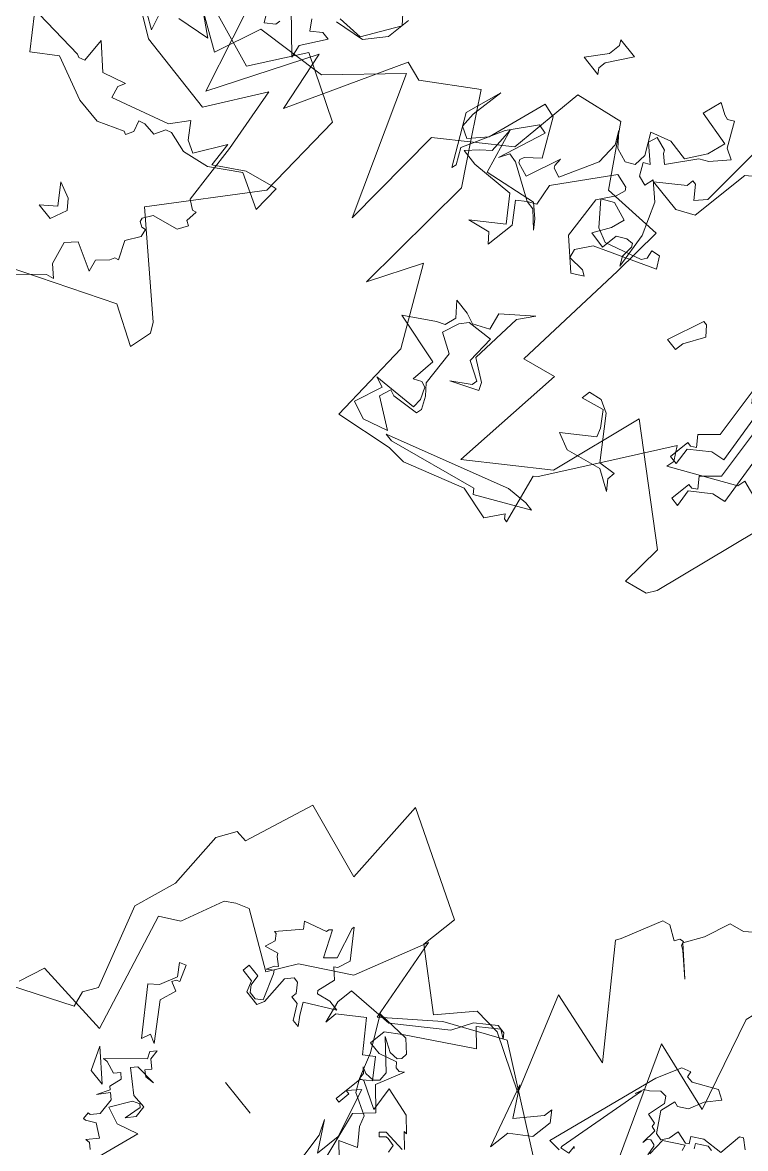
# Model space of a CAD drawing. Header units: metres. Extents: x -71 to 881, y -503 to 661.
# Drawn here: x 139.7 to 143, y -244.29 to -239.15 of the extents above; entities that cross this region are included whole.
import ezdxf

# ---------------------------------------------------------------- set-up
doc = ezdxf.new("R2010")
doc.units = ezdxf.units.M
doc.layers.add('ARBRE', color=100, linetype='Continuous', lineweight=13, true_color=0x00ff3f)

# ---------------------------------------------------------------- blocks, each defined once
blk = doc.blocks.new('WMF2', base_point=(0, 0.01))
at = {"color": 251, "lineweight": 0, "true_color": 0x636466}
for points in [[(124.97, -219.82), (134.84, -221.76), (134.73, -222.86), (140.59, -222.8), (140.98, -223.38), (140.96, -223.82), (142.59, -223.95), (142.62, -223.52), (143.7, -222.51), (144.2, -223.11), (145.93, -222.16), (146.02, -221.17), (147.09, -220.14), (149.19, -220.32), (149.69, -220.93), (149.6, -221.91), (157.24, -218.9), (158.3, -210.64), (152.62, -198.66), (162.76, -199.86), (152.65, -183.05)], [(154.26, -173.69), (175.85, -184.22), (183.13, -179.1), (188.97, -172.64), (192.5, -184.13), (195.26, -173.72), (200.97, -168.92), (202.85, -164.87), (210.8, -168.41), (212.43, -167.44), (213.62, -166.42), (215.13, -160.27), (217.5, -158.38), (210.72, -142.97), (221.5, -142.28), (222.26, -138.6)], [(173.01, -29.2), (166.39, -14.78), (160.89, -29.58), (158.19, -21.39), (152.68, -38.14), (149.95, -37.75), (143.85, -43.43), (139.57, -38.33), (135.29, -33.25), (133.39, -15.7), (130.63, -23.1), (123.64, -13.73), (121.99, -1.9), (114.39, -4.34), (111.72, -4.67), (103.98, -8.76), (99.27, -8.35), (97.95, -10.89), (97.46, -10.41), (97.02, -10.37), (99.54, -16.88), (99.06, -17.38), (95.41, -24.9), (90.83, -34.32), (89.42, -32.65), (89.51, -31.56), (81.64, -37.29), (81.55, -38.39), (70.38, -36.78)], [(23.58, -100.08), (8.83, -109.56), (3.27, -107.44), (3.01, -110.61), (3.9, -111.79), (16.57, -120.44), (8.22, -134.47), (9.81, -146.85), (18.98, -150.2), (22.71, -142.59), (34.39, -144.58)], [(122.03, -4.59), (121.2, -8.62), (122.72, -8.94), (116.58, -10.22), (116.74, -11.56), (117.68, -13), (118.53, -13.17), (119.53, -12.5), (119.62, -15.95), (127.05, -16.59), (123.52, -19.64), (122.5, -20.31), (122.25, -21.93), (124.05, -23.52), (121.84, -23.52), (120.32, -23.2), (118.31, -24.55), (119.17, -26.74), (115.88, -30.39), (117.14, -28.09), (116.53, -20.76), (113.49, -19.25), (112.89, -18.34), (116.25, -16.14), (114.07, -18.14), (114, -18.92), (116.7, -19.9), (117.23, -23.8), (120.73, -22.94), (121.42, -21.76), (121.9, -19.39), (119.14, -18.3), (118.02, -13.51), (116.67, -12.35), (115.65, -10.82), (115.72, -10.05), (119.34, -9.11), (120.19, -9.29), (120.53, -7.61), (116.29, -5.59), (119.5, -4.04), (122.03, -4.59), (122.03, -4.59)], [(100.3, -13.3), (97.37, -13.9), (96.16, -13.9), (102.61, -9.16), (103.21, -9.75), (114.9, -5.14), (116, -5.14), (100.3, -13.3), (100.3, -13.3)], [(164.41, -221.19), (167.6, -217.66), (169.53, -216.89), (170.28, -213.15), (171.44, -210.43), (167.5, -207.63), (170.63, -209.8), (171.33, -210.11), (171.53, -210.62), (172.06, -210.42), (172.36, -209.7), (174.37, -210.56), (175.39, -210.16), (176.98, -204.42), (177.29, -203.7), (165.65, -192.21), (176.34, -193.26), (169.52, -180.97), (177.55, -183.87), (181.35, -183.49), (184.59, -178.67), (192.69, -183.49), (192.69, -188.7), (207.51, -193.95), (205.44, -181.84), (216.23, -183.49), (218.11, -173.58), (219.76, -173.52), (220.92, -170.8), (219.49, -162.84), (220.49, -156.77), (215.08, -146.26), (215.94, -144.26), (215.12, -142.21), (227.2, -134.24)], [(175.87, -21.54), (169.72, -18.91), (168.26, -25.61), (158.55, -28.14), (151.66, -37.02), (141.23, -19.49), (142.97, -34.33), (135.13, -42.17), (135.3, -53.01), (129.01, -55.27), (122.91, -48.29), (114.53, -49.68), (113.77, -42.55), (112.45, -25.61), (108.09, -27.35), (107.21, -10.78), (98.49, -19.49), (96.74, -32.59), (81.64, -23.67), (81.04, -17.76), (78.09, -18.94), (77.45, -20.28), (75.41, -35.48)], [(21.09, -100.49), (17.67, -104.7), (16.66, -105.12), (18.28, -106.23), (19.48, -109.18), (18.41, -110.67), (14.49, -109.41), (15.1, -110.95), (13.93, -112.47), (13.73, -113.15), (13.23, -113.37), (14.72, -115.61), (13.76, -117.64), (14.16, -118.66), (14.68, -118.45), (15.39, -118.76), (15.6, -119.27), (14.94, -120.61), (11.56, -121.96), (10.97, -123.39), (11.67, -123.68), (11.74, -125.32), (12.27, -125.11), (13.58, -125.77), (15.6, -134.05), (18.21, -142.77), (22.11, -134.68), (33.61, -134.71), (40.51, -137.9)], [(95.41, -24.9), (93.1, -25.5), (93.1, -24.4), (91.88, -23.19), (94.81, -24.4), (99.43, -22.59), (101.87, -23.19), (98.33, -26.72), (98.94, -27.82), (100.65, -29.64), (103.57, -28.43), (103.57, -29.64), (101.87, -30.26), (100.05, -29.64), (95.41, -24.9), (95.41, -24.9)], [(167.56, -28.23), (167.56, -27.6), (168.66, -26.5), (170.48, -28.84)], [(162.8, -34.67), (159.28, -35.28), (156.97, -40.52), (158.19, -41.62)], [(156.97, -41.62), (156.97, -38.21), (158.8, -35.28), (162.8, -34.07)], [(165.12, -31.75), (164.03, -30.53), (162.8, -31.75), (161.71, -31.75), (163.41, -28.23), (162.8, -26.5), (168.04, -30.53)], [(85.82, -32.33), (85.2, -32.33), (84.59, -32.83), (85.82, -34.04), (83.99, -36.36), (85.82, -43.43), (84.59, -42.2), (83.5, -43.43), (81.06, -34.64), (82.88, -34.04), (85.2, -31.73), (84.59, -29.42), (85.82, -29.42), (85.82, -32.33), (85.82, -32.33)], [(90.23, -35.66), (89.63, -35.66), (89.02, -36.14), (90.23, -37.37), (88.4, -39.67), (90.23, -46.74), (89.02, -45.52), (87.92, -46.74), (85.48, -37.97), (87.31, -37.37), (89.63, -35.05), (89.02, -32.72), (90.23, -32.72), (90.23, -35.66), (90.23, -35.66)], [(127.86, -39.54), (126.03, -38.33), (124.94, -37.24), (127.24, -38.94), (128.46, -38.94), (129.55, -37.85), (127.24, -35.41), (127.24, -31.39), (128.46, -32.48), (131.38, -31.39), (127.86, -34.91), (130.76, -37.85), (136.62, -36.62), (138.93, -36.62), (137.71, -38.33), (136.62, -39.54), (137.23, -43.08), (134.79, -37.24), (127.86, -39.54), (127.86, -39.54)], [(120.42, -66.45), (119.65, -67.04), (117.45, -64.06), (115.93, -63.49), (117.61, -61.04), (118.69, -60.22), (120.94, -56.22), (122.15, -57.02), (122.44, -57.42), (124.35, -57.69), (124.6, -56.41), (122.13, -54.73), (122.91, -54.15), (121.8, -52.67), (120.44, -52.47), (120.32, -53.77), (117.85, -52.09), (115.45, -48.04), (114.13, -43.19), (114.93, -44.29), (115.11, -45.98), (115.4, -46.38), (116.35, -46.16), (117.52, -45.28), (117.5, -42.97), (119.86, -43.05), (118.8, -45.54), (118.53, -47.44), (121.17, -47.9), (122.64, -46.8), (121.69, -48.6), (121.49, -49.97), (121.78, -50.35), (123.77, -50.57), (128.28, -42.59), (127.38, -39.75), (128.46, -38.94), (133.52, -40.99), (134.82, -41.11), (135.39, -39.6), (134.06, -46.44), (135.36, -46.55), (137.61, -42.55), (139.52, -36.52), (138.12, -34.62), (138.22, -33.95), (142.72, -39.97), (141.89, -45.21), (141.95, -40.55), (141.61, -38.48), (139.96, -37.89), (138.27, -40.36), (137.04, -48.82), (135.07, -48.6), (131.68, -44.07), (133.27, -42.27), (133.42, -41.67), (133.14, -41.28), (131.16, -40.93), (130.09, -45.87), (129.9, -44.79), (129.67, -44.48), (128.38, -44.23), (126.63, -49.66), (127.08, -52.73), (128.25, -54.29), (126.47, -52.71), (124.5, -52.36), (123.39, -53.17), (123.49, -54.92), (125.42, -57.49), (122.86, -58.8), (119.88, -58.72), (118.5, -61.58), (118.12, -64.16), (123.08, -64.47), (122.69, -67.2), (121.11, -66.56), (120.42, -66.45), (120.42, -66.45)], [(122.64, -46.8), (119.8, -44.2), (117.78, -43.62), (113.05, -45.94), (112.69, -46.71), (113.05, -47.75), (111.9, -48.16), (110.76, -46.76), (118.41, -42.1), (119.56, -39.88), (119.15, -38.74), (116.82, -39.05), (116.04, -38.68), (117.45, -37.54), (121.56, -40.46), (122.95, -46.17), (122.64, -46.8), (122.64, -46.8)], [(99.65, -46.23), (100.87, -43.31), (100.87, -42.08), (102.57, -42.08), (101.47, -47.33), (100.87, -47.33), (99.65, -46.23), (99.65, -46.23)], [(113.17, -63.62), (113.17, -55.18), (115.36, -53.65), (120.07, -53.65), (116.91, -56.82), (116.91, -57.81), (116.37, -57.81), (114.82, -56.28), (113.72, -57.81), (114.82, -67.35), (110.12, -66.81), (113.17, -63.62), (113.17, -63.62)], [(136.37, -58.45), (136.37, -57.37), (135.76, -56.76), (138.68, -56.76), (136.98, -59.69), (136.98, -61.39), (137.47, -62), (134.54, -62), (136.37, -58.45), (136.37, -58.45)], [(23.77, -111.52), (26.08, -113.84), (23.77, -113.24), (22.56, -112.13), (23.16, -109.69), (25.47, -109.69), (23.77, -111.52), (23.77, -111.52)], [(48.11, -125.21), (37.91, -126.12), (37.44, -125.97), (36.67, -126.35), (37.35, -129.67), (33.92, -127.23), (30.88, -128.65), (31.23, -127.59), (30.59, -126.09), (23.17, -129.77), (21.67, -132.34), (19.86, -130.44), (18.12, -129.86), (16.15, -134.19), (15.36, -130.85), (11.87, -133.9), (8.32, -135.28), (7.59, -135.54), (7.07, -131.77), (12.02, -133.45), (15.55, -130.27), (19.06, -129.03), (22.02, -129.38), (22.79, -129), (23.33, -127.38), (25.15, -127.33), (25.92, -126.95), (25.23, -125.56), (25.63, -124.43), (26.08, -124.57), (29.34, -122.59), (32.94, -122.53), (39.22, -124.13), (42.07, -121.37), (45.72, -125.04)], [(177.52, -141.23), (181.55, -156.93), (182.76, -158.76), (179.84, -155.24), (179.84, -158.76), (182.76, -165.09), (183.97, -163.4), (183.36, -163.4), (183.36, -161.69), (183.97, -161.69), (183.97, -165.71), (182.76, -166.93), (185.07, -169.24), (186.28, -168.03), (189.83, -171.55), (192.73, -168.64), (192.73, -166.93), (193.83, -169.85), (193.83, -172.16), (187.38, -173.37), (181.55, -179.23), (180.45, -182.15), (178.13, -184.47), (176.91, -184.47), (176.31, -183.86), (177.52, -184.47), (179.84, -182.15), (177.52, -180.32), (185.07, -173.85), (186.89, -172.16), (186.89, -169.85), (185.07, -169.85), (182.76, -170.95), (182.15, -170.45), (181.55, -170.45), (181.05, -170.95), (182.15, -166.93), (179.21, -164.61), (181.05, -162.17), (176.31, -149.38)], [(198.96, -132.02), (199.76, -132.54), (200.36, -132.4), (199.38, -133.95), (201.26, -134.85), (202.39, -133.98), (202.72, -133.9), (202.93, -134.84), (202.59, -134.91), (201.88, -136.06), (202.37, -138.31), (203.19, -138.84), (204.17, -137.22), (203.51, -139.04), (203.93, -139.29), (203.69, -141.03), (204.43, -141.55), (204.96, -140.74), (206.69, -141.04), (207.29, -140.91), (203.63, -145.45), (204.17, -146.3), (203.66, -147.12), (203.34, -145.79), (202.2, -145.06), (202.72, -144.26), (201.92, -143.8), (200.66, -144.08), (203.6, -143.77), (204.12, -142.96), (200.96, -141), (198.96, -141.1), (198.59, -139.51), (199.36, -138.28), (199.2, -140.69), (199.61, -140.96), (200.47, -140.41), (201.83, -137.47), (199.42, -136.95), (196.65, -138.27), (197.74, -130.97)], [(35.31, -144.47), (28.78, -140.9), (33.22, -139.51)], [(35.29, -137.92), (34.3, -135.76), (36.32, -136.63)], [(174.06, -162.7), (174.38, -163.72), (175.5, -163.78), (175.85, -163.73), (176.42, -162.98), (176.92, -163.36), (176.35, -164.1), (173.23, -164.33)], [(173.04, -164.58), (174.93, -166.01), (174.5, -166.07), (176.45, -167.55), (180.59, -167.98), (179.68, -164.7), (183.52, -166.03), (184.12, -165.76), (184.28, -166.58), (184.98, -167.12), (184.09, -166.85), (182.78, -167.03), (182.25, -167.74), (182.48, -169.01), (186.32, -171.88), (184.25, -171.11), (183.02, -171.28), (182.66, -171.8), (182.73, -172.63), (184.43, -173.9), (189.08, -173.24), (185.87, -169.02), (184.12, -165.76), (182.95, -164.22), (179.83, -163.17), (179.13, -161.78), (177.11, -159.84), (179.39, -158.51), (177.45, -157.05)], [(208.87, -141.57), (204.74, -138.66), (207.06, -138.66), (208.87, -141.57), (208.87, -141.57)], [(208.96, -155.15), (209.4, -154.92), (209.63, -154.33), (208.3, -153.97), (208.67, -151.63), (204.64, -147.41), (205.96, -147.79), (206.24, -146.5), (211.37, -151.69), (210.33, -152.81), (209.63, -155.34), (210.96, -156.71), (210.11, -157.18), (208.96, -155.15), (208.96, -155.15)], [(189.52, -151.57), (194.75, -151.57), (189.52, -151.57), (189.52, -151.57)], [(203.13, -162.67), (204.93, -162.67), (204.93, -163.71), (203.13, -163.71), (202.75, -162.29), (202.01, -161.54), (200.96, -161.54), (200.21, -162.29), (202.01, -165.5), (202.37, -165.88), (203.13, -165.12), (202.75, -166.25), (202.37, -166.64), (203.5, -167.31), (203.82, -167.68), (205.6, -166.93), (205.31, -168.42), (205.98, -169.09), (206.34, -169.09), (204.18, -172.31), (204.93, -173.05), (202.01, -174.48), (202.01, -174.86), (201.7, -175.24), (199.54, -172.01), (198.43, -173.43), (200.21, -177.4), (200.21, -177.69), (197, -174.48), (197.38, -172.69), (197.76, -172.31), (196.33, -171.27), (196.63, -168.73), (196.33, -168.42), (194.53, -169.09), (193.04, -169.09), (196.63, -166.25), (195.57, -164.83), (194.53, -163.71), (195.57, -163.71), (197, -165.5), (198.12, -165.5), (198.12, -166.25), (199.17, -167.31), (199.92, -167.31), (200.59, -166.25), (199.92, -162.29), (200.21, -161.25), (202.37, -161.25), (203.13, -162.67), (203.13, -162.67)], [(147.57, -196.24), (148.3, -196.27), (149.64, -195.16), (149.18, -194.59)], [(150.01, -193.2), (150.32, -193.98), (152.67, -192.02), (152.33, -189.62)], [(152.4, -189.29), (152.8, -190.62), (152.94, -190.78), (153.69, -190.85), (154.05, -190.54), (154.11, -189.8), (154.29, -191.99), (154.99, -192.09), (155.13, -192.59), (156.55, -192.72), (156.32, -195.25), (156.96, -196.02), (157.91, -195.93), (158.87, -194.78), (159.49, -194.28), (159.79, -193.07), (159.51, -193.9), (160.36, -181.18), (160.3, -180.89), (159.09, -181.29), (159.32, -182.35), (159.11, -182.21)], [(160.23, -180.53), (161.97, -180.37), (159.66, -196.47), (158.58, -199.98), (157.43, -200.58), (157.16, -199.85), (156.26, -199.9), (153.31, -201.99), (151.94, -201.5), (153.21, -199.48), (153.79, -197.33), (154.96, -196.37), (155.66, -196.47), (155.88, -194.31), (153.91, -191.96), (152.87, -191.86), (152.36, -192.9), (152.27, -194.36), (150.48, -194.18), (150.11, -194.49), (150.75, -195.26), (149.38, -196.4), (146.61, -197.04), (146.66, -200.28), (146.27, -200.62), (144.88, -199.79)], [(167.3, -178.31), (164.99, -181.83), (164.99, -183.07), (163.76, -181.83), (163.76, -178.92), (166.2, -176.6), (166.2, -173.68), (170.22, -181.83), (167.3, -178.31), (167.3, -178.31)]]:
    blk.add_lwpolyline(points, dxfattribs=at)

msp = doc.modelspace()

# ---------------------------------------------------------------- block references
at = {"layer": 'ARBRE', "color": 251, "lineweight": 5, "true_color": 0x636466, "xscale": 0.03451886634015593, "yscale": 0.03451886634015593, "zscale": 0.03451886634015593, "rotation": 128.5771086415459}
for p in [(137.3594, -243.029), (143.7154, -244.27), (140.7245, -252.5095)]:
    msp.add_blockref('WMF2', p, dxfattribs=at)

doc.saveas('drawing.dxf')
